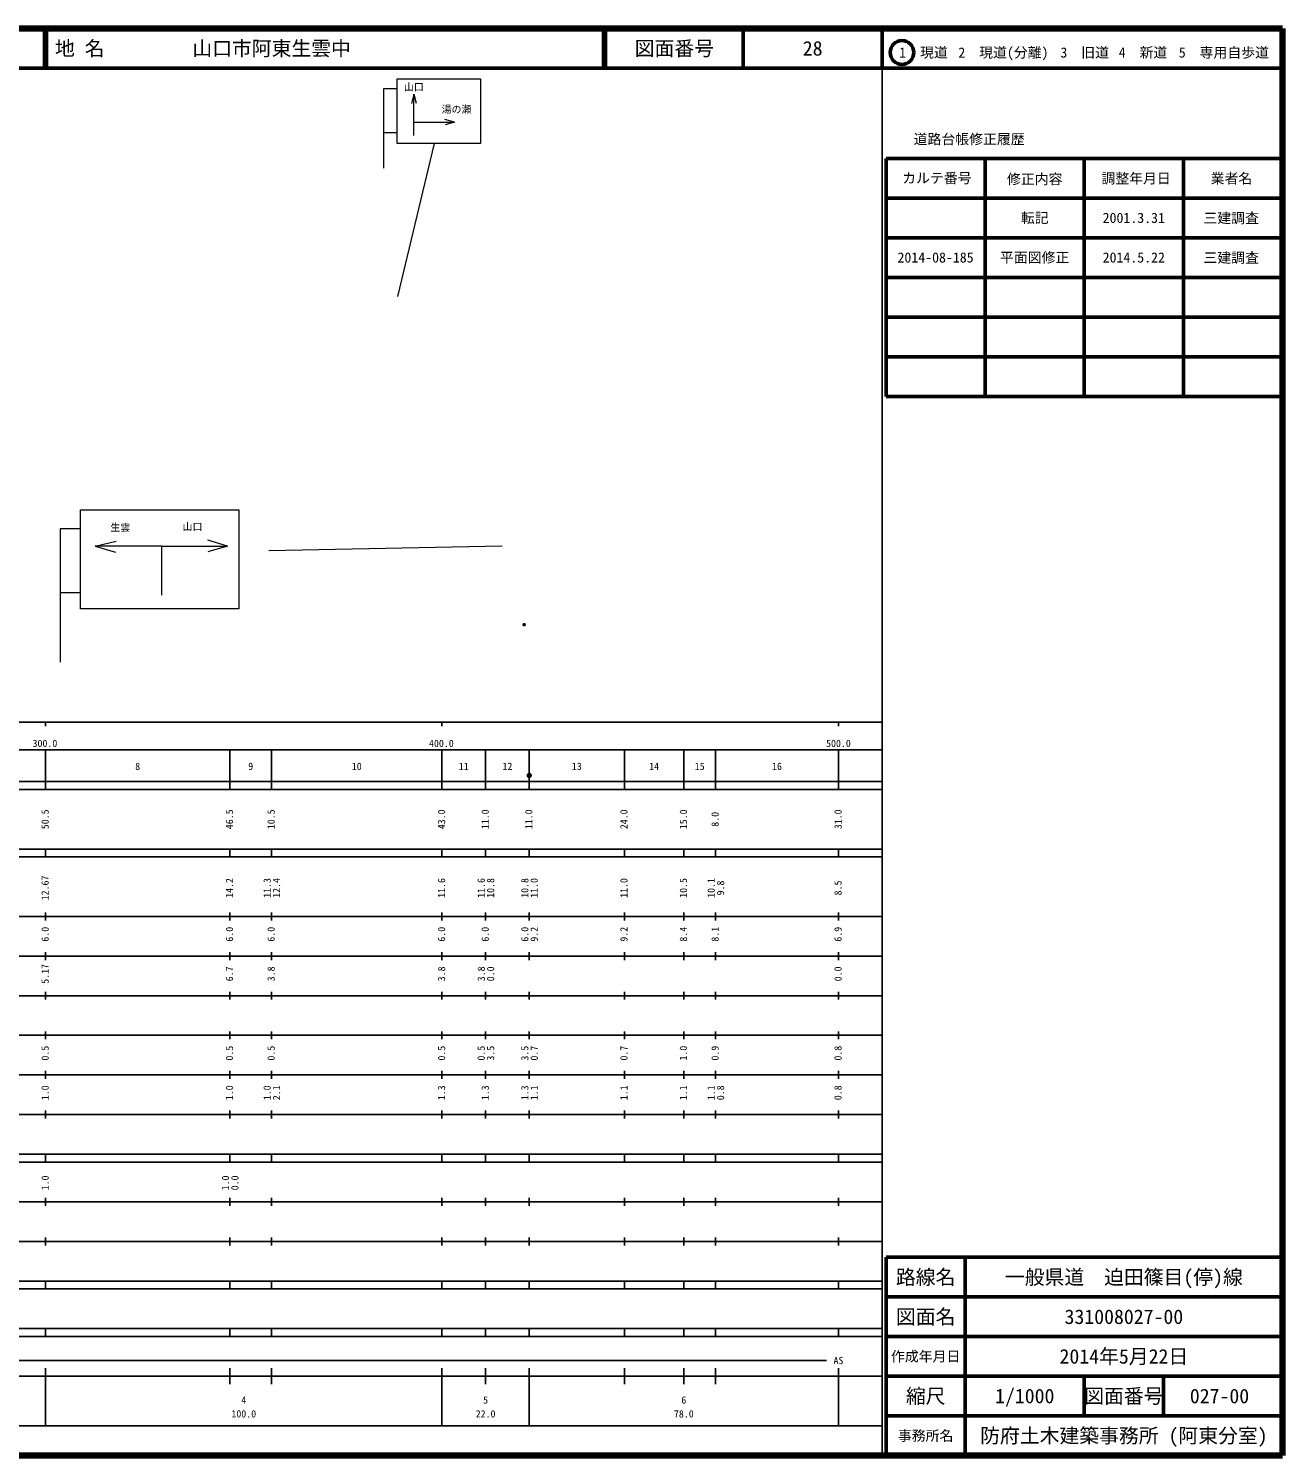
# Model space of a CAD drawing. Units: millimetres on the paper, with parts at other scales. Extents: x 40 to 680, y 20 to 380.
# Drawn here: x 363.7 to 680, y 20 to 380 of the extents above; entities that cross this region are included whole.
import ezdxf
from ezdxf.enums import TextEntityAlignment as Align

# ---------------------------------------------------------------- set-up
doc = ezdxf.new("R2010")
doc.units = ezdxf.units.MM
doc.header["$PDMODE"] = 32
doc.header["$PDSIZE"] = 0.5
doc.layers.add('M-OTRS', color=6, linetype='Continuous')
doc.layers.add('M-TTL-TXT', color=7, linetype='Continuous')
for name, color, linetype, lineweight in [('M-STR-STRC', 7, 'Continuous', 13), ('M-TTL', 2, 'Continuous', 140), ('M-TTL-BAND', 7, 'Continuous', 25), ('M-TTL-FRAM', 2, 'Continuous', 50), ('M-TTL-LINE', 7, 'Continuous', 50)]:
    doc.layers.add(name, color=color, linetype=linetype, lineweight=lineweight)
doc.styles.add('ＭＳ ゴシック', font='')
doc.styles.add('ＭＳ 明朝', font='')
doc.styles.get('ＭＳ ゴシック').set_extended_font_data('MS Gothic')
doc.styles.get('ＭＳ 明朝').set_extended_font_data('MS Mincho')

msp = doc.modelspace()

# ---------------------------------------------------------------- hatches: boundary and pattern name
at = {"layer": 'M-TTL-BAND'}
msp.add_hatch(color=256, dxfattribs=at).paths.add_polyline_path([(490.511, 191.551, 1), (489.511, 191.551, 1)])

# ---------------------------------------------------------------- linework, layer by layer
at = {"layer": 'M-OTRS'}
msp.add_point((488.76, 229.604), dxfattribs=at)
at = {"layer": 'M-STR-STRC'}
for p, q in [((456.734, 367.283), (477.694, 367.283)), ((456.734, 350.994), (456.734, 367.283)), ((477.694, 367.283), (477.694, 350.994)), ((456.734, 364.754), (453.261, 364.754)), ((453.261, 364.754), (453.261, 344.793)), ((460.886, 363.437), (460.287, 361.081)), ((460.886, 353.017), (460.886, 363.437)), ((460.886, 363.437), (461.458, 361.135)), ((471.187, 356.37), (468.751, 357.089)), ((456.734, 353.656), (453.261, 353.656)), ((460.886, 356.37), (471.187, 356.37)), ((471.187, 356.37), (468.804, 355.705)), ((477.694, 350.994), (456.734, 350.994)), ((456.821, 312.414), (466.083, 350.994)), ((376.837, 258.584), (416.72, 258.584)), ((376.837, 233.612), (376.837, 258.584)), ((416.72, 258.584), (416.72, 233.612)), ((376.837, 253.779), (371.671, 253.779)), ((371.671, 253.779), (371.671, 220.183)), ((380.5, 249.412), (385.799, 250.64)), ((397.208, 249.412), (380.5, 249.412)), ((380.5, 249.412), (385.68, 247.885)), ((397.208, 249.412), (397.208, 237.016)), ((397.208, 249.412), (413.916, 249.412)), ((413.916, 249.412), (408.915, 250.879)), ((413.916, 249.412), (408.915, 248.005)), ((483.144, 249.412), (424.36, 248.27)), ((376.837, 237.669), (371.671, 237.669)), ((416.72, 233.612), (376.837, 233.612))]:
    msp.add_line(p, q, dxfattribs=at)
at = {"layer": 'M-TTL'}
for p, q in [((680, 380), (40, 380)), ((680, 20), (680, 380)), ((40, 20), (680, 20))]:
    msp.add_line(p, q, dxfattribs=at)
at = {"layer": 'M-TTL-BAND'}
for p, q in [((579, 20), (579, 370)), ((40, 205), (579, 205)), ((368, 205), (368, 204)), ((468, 205), (468, 204)), ((568, 205), (568, 204)), ((68, 198), (579, 198)), ((368, 188), (368, 198)), ((414.5, 188), (414.5, 198)), ((425, 188), (425, 198)), ((468, 188), (468, 198)), ((479, 188), (479, 198)), ((490, 188), (490, 198)), ((514, 188), (514, 198)), ((529, 188), (529, 198)), ((537, 188), (537, 198)), ((568, 188), (568, 198)), ((40, 190), (579, 190)), ((40, 188), (579, 188)), ((40, 173), (579, 173)), ((368, 171), (368, 173)), ((414.5, 171), (414.5, 173)), ((425, 171), (425, 173)), ((468, 171), (468, 173)), ((479, 171), (479, 173)), ((490, 171), (490, 173)), ((514, 171), (514, 173)), ((529, 171), (529, 173)), ((537, 171), (537, 173)), ((568, 171), (568, 173)), ((40, 171), (579, 171)), ((40, 156), (579, 156)), ((368, 155), (368, 157)), ((414.5, 155), (414.5, 157)), ((425, 155), (425, 157)), ((468, 155), (468, 157)), ((479, 155), (479, 157)), ((490, 155), (490, 157)), ((514, 155), (514, 157)), ((529, 155), (529, 157)), ((537, 155), (537, 157)), ((568, 155), (568, 157)), ((46, 146), (579, 146)), ((368, 145), (368, 147)), ((414.5, 145), (414.5, 147)), ((425, 145), (425, 147)), ((468, 145), (468, 147)), ((479, 145), (479, 147)), ((490, 145), (490, 147)), ((514, 145), (514, 147)), ((529, 145), (529, 147)), ((537, 145), (537, 147)), ((568, 145), (568, 147)), ((368, 135), (368, 137)), ((414.5, 135), (414.5, 137)), ((425, 135), (425, 137)), ((468, 135), (468, 137)), ((479, 135), (479, 137)), ((490, 135), (490, 137)), ((514, 135), (514, 137)), ((529, 135), (529, 137)), ((537, 135), (537, 137)), ((568, 135), (568, 137)), ((52, 136), (579, 136)), ((46, 126), (579, 126)), ((368, 125), (368, 127)), ((414.5, 125), (414.5, 127)), ((425, 125), (425, 127)), ((468, 125), (468, 127)), ((479, 125), (479, 127)), ((490, 125), (490, 127)), ((514, 125), (514, 127)), ((529, 125), (529, 127)), ((537, 125), (537, 127)), ((568, 125), (568, 127)), ((52, 116), (579, 116)), ((368, 115), (368, 117)), ((414.5, 115), (414.5, 117)), ((425, 115), (425, 117)), ((468, 115), (468, 117)), ((479, 115), (479, 117)), ((490, 115), (490, 117)), ((514, 115), (514, 117)), ((529, 115), (529, 117)), ((537, 115), (537, 117)), ((568, 115), (568, 117)), ((46, 106), (579, 106)), ((368, 105), (368, 107)), ((414.5, 105), (414.5, 107)), ((425, 105), (425, 107)), ((468, 105), (468, 107)), ((479, 105), (479, 107)), ((490, 105), (490, 107)), ((514, 105), (514, 107)), ((529, 105), (529, 107)), ((537, 105), (537, 107)), ((568, 105), (568, 107)), ((40, 96), (579, 96)), ((40, 94), (579, 94)), ((368, 94), (368, 96)), ((414.5, 94), (414.5, 96)), ((425, 94), (425, 96)), ((468, 94), (468, 96)), ((479, 94), (479, 96)), ((490, 94), (490, 96)), ((514, 94), (514, 96)), ((529, 94), (529, 96)), ((537, 94), (537, 96)), ((568, 94), (568, 96)), ((49, 84), (579, 84)), ((368, 83), (368, 85)), ((414.5, 83), (414.5, 85)), ((425, 83), (425, 85)), ((468, 83), (468, 85)), ((479, 83), (479, 85)), ((490, 83), (490, 85)), ((514, 83), (514, 85)), ((529, 83), (529, 85)), ((537, 83), (537, 85)), ((568, 83), (568, 85)), ((40, 74), (579, 74)), ((368, 73), (368, 75)), ((414.5, 73), (414.5, 75)), ((425, 73), (425, 75)), ((468, 73), (468, 75)), ((479, 73), (479, 75)), ((490, 73), (490, 75)), ((514, 73), (514, 75)), ((529, 73), (529, 75)), ((537, 73), (537, 75)), ((568, 73), (568, 75)), ((40, 64), (579, 64)), ((40, 62), (579, 62)), ((368, 62), (368, 64)), ((414.5, 62), (414.5, 64)), ((425, 62), (425, 64)), ((468, 62), (468, 64)), ((479, 62), (479, 64)), ((490, 62), (490, 64)), ((514, 62), (514, 64)), ((529, 62), (529, 64)), ((537, 62), (537, 64)), ((568, 62), (568, 64)), ((40, 52), (579, 52)), ((368, 50), (368, 52)), ((414.5, 50), (414.5, 52)), ((425, 50), (425, 52)), ((468, 50), (468, 52)), ((479, 50), (479, 52)), ((490, 50), (490, 52)), ((514, 50), (514, 52)), ((529, 50), (529, 52)), ((537, 50), (537, 52)), ((568, 50), (568, 52)), ((40, 50), (579, 50)), ((71, 44), (565, 44)), ((40, 40), (579, 40)), ((368, 27.5), (368, 42)), ((414.5, 38), (414.5, 42)), ((425, 38), (425, 42)), ((468, 27.5), (468, 42)), ((479, 38), (479, 42)), ((490, 27.5), (490, 42)), ((514, 38), (514, 42)), ((529, 38), (529, 42)), ((537, 38), (537, 42)), ((568, 27.5), (568, 42)), ((68, 27.5), (579, 27.5))]:
    msp.add_line(p, q, dxfattribs=at)
msp.add_circle((490.011, 191.551), 0.5, dxfattribs=at)
at = {"layer": 'M-TTL-FRAM'}
for p, q in [((580, 347.197), (580, 287.197)), ((580, 347.197), (680, 347.197)), ((580, 287.197), (680, 287.197)), ((680, 70), (580, 70)), ((580, 70), (580, 20))]:
    msp.add_line(p, q, dxfattribs=at)
at = {"layer": 'M-TTL-LINE'}
for p, q in [((367.75, 380), (367.75, 370)), ((368.25, 380), (368.25, 370)), ((508.747, 380), (508.747, 370)), ((509.247, 380), (509.247, 370)), ((543.997, 380), (543.997, 370)), ((579, 380), (579, 370)), ((40, 370), (680, 370)), ((605, 347.197), (605, 287.197)), ((630, 347.197), (630, 287.197)), ((655, 347.197), (655, 287.197)), ((580, 337.197), (680, 337.197)), ((580, 327.197), (680, 327.197)), ((580, 317.197), (680, 317.197)), ((580, 307.197), (680, 307.197)), ((580, 297.197), (680, 297.197)), ((600, 70), (600, 20)), ((680, 60), (580, 60)), ((680, 50), (580, 50)), ((680, 40), (580, 40)), ((630, 40), (630, 30)), ((650, 40), (650, 30)), ((680, 30), (580, 30))]:
    msp.add_line(p, q, dxfattribs=at)
msp.add_circle((584.031, 373.958), 3, dxfattribs=at)

# ---------------------------------------------------------------- texts
at = {"layer": 'M-STR-STRC', "style": 'ＭＳ 明朝'}
for s, p in [('山口', (458.398, 363.783)), ('湯の瀬', (467.913, 358.14)), ('生雲', (384.362, 252.676)), ('山口', (402.567, 252.835))]:
    msp.add_text(s, height=1.833, dxfattribs=at).set_placement(p, align=Align.BOTTOM_LEFT)
at = {"layer": 'M-TTL-BAND', "style": 'ＭＳ ゴシック'}
for s, p in [('300.0', (367.844, 198.195)), ('400.0', (467.844, 198.195)), ('500.0', (568, 198.195)), ('8', (391.25, 192.405)), ('9', (419.75, 192.405)), ('10', (446.5, 192.405)), ('11', (473.5, 192.405)), ('12', (484.5, 192.405)), ('13', (502, 192.405)), ('14', (521.5, 192.405)), ('15', (533, 192.405)), ('16', (552.5, 192.405)), ('AS', (568, 42.5)), ('4', (418, 32.523)), ('5', (479, 32.523)), ('6', (529, 32.523)), ('100.0', (418, 29.033)), ('22.0', (479, 29.033)), ('78.0', (529, 29.033))]:
    msp.add_text(s, height=1.833, dxfattribs=at).set_placement(p, align=Align.BOTTOM_CENTER)
for s, p in [('50.5', (369.348, 180.5)), ('46.5', (415.848, 180.5)), ('10.5', (426.348, 180.5)), ('43.0', (469.348, 180.5)), ('11.0', (480.348, 180.5)), ('11.0', (491.348, 180.5)), ('24.0', (515.348, 180.5)), ('15.0', (530.348, 180.5)), ('8.0', (538.348, 180.5)), ('31.0', (569.348, 180.5)), ('12.67', (369.348, 163.174)), ('14.2', (415.848, 163.174)), ('11.3', (425.348, 163.174)), ('12.4', (427.718, 163.174)), ('11.6', (469.348, 163.174)), ('11.6', (479.348, 163.174)), ('10.8', (481.718, 163.174)), ('10.8', (490.348, 163.174)), ('11.0', (492.718, 163.174)), ('11.0', (515.348, 163.174)), ('10.5', (530.348, 163.174)), ('10.1', (537.348, 163.174)), ('9.8', (539.718, 163.174)), ('8.5', (569.348, 163.174)), ('6.0', (369.348, 151.5)), ('6.0', (415.848, 151.5)), ('6.0', (426.348, 151.5)), ('6.0', (469.348, 151.5)), ('6.0', (480.348, 151.5)), ('6.0', (490.348, 151.5)), ('9.2', (492.718, 151.5)), ('9.2', (515.348, 151.5)), ('8.4', (530.348, 151.5)), ('8.1', (538.348, 151.5)), ('6.9', (569.348, 151.5)), ('5.17', (369.348, 141.5)), ('6.7', (415.848, 141.5)), ('3.8', (426.348, 141.5)), ('3.8', (469.348, 141.5)), ('3.8', (479.348, 141.5)), ('0.0', (481.718, 141.5)), ('0.0', (569.348, 141.5)), ('0.5', (369.348, 121.5)), ('0.5', (415.848, 121.5)), ('0.5', (426.348, 121.5)), ('0.5', (469.348, 121.5)), ('0.5', (479.348, 121.5)), ('3.5', (481.718, 121.5)), ('3.5', (490.348, 121.5)), ('0.7', (492.718, 121.5)), ('0.7', (515.348, 121.5)), ('1.0', (530.348, 121.5)), ('0.9', (538.348, 121.5)), ('0.8', (569.348, 121.5)), ('1.0', (369.348, 111.5)), ('1.0', (415.848, 111.5)), ('1.0', (425.348, 111.5)), ('2.1', (427.718, 111.5)), ('1.3', (469.348, 111.5)), ('1.3', (480.348, 111.5)), ('1.3', (490.348, 111.5)), ('1.1', (492.718, 111.5)), ('1.1', (515.348, 111.5)), ('1.1', (530.348, 111.5)), ('1.1', (537.348, 111.5)), ('0.8', (539.718, 111.5)), ('0.8', (569.348, 111.5)), ('1.0', (369.348, 88.764)), ('1.0', (414.848, 88.764)), ('0.0', (417.218, 88.764))]:
    msp.add_text(s, height=1.833, rotation=90, dxfattribs=at).set_placement(p, align=Align.BOTTOM_CENTER)
at = {"layer": 'M-TTL-TXT', "style": 'ＭＳ ゴシック'}
for s, p in [('地 名', (370.38, 375)), ('山口市阿東生雲中', (405.024, 375))]:
    msp.add_text(s, height=3.666, dxfattribs=at).set_placement(p, align=Align.MIDDLE_LEFT)
for s, height, p in [('図面番号', 3.666, (526.622, 375)), ('28', 3.666, (561.497, 375)), ('1\u3000現道', 2.566, (589.448, 373.958)), ('2\u3000現道(分離)', 2.566, (609.619, 373.958)), ('3\u3000旧道', 2.566, (630.121, 373.958)), ('4\u3000新道', 2.566, (644.824, 373.958)), ('5\u3000専用自歩道', 2.566, (665.228, 373.958)), ('道路台帳修正履歴', 2.566, (600.968, 352.113)), ('カルテ番号', 2.566, (592.839, 342.277)), ('修正内容', 2.566, (617.509, 342.023)), ('調整年月日', 2.566, (643.089, 342.197)), ('業者名', 2.566, (667.134, 342.197)), ('転記', 2.566, (617.5, 332.245)), ('2001.3.31', 2.566, (642.5, 332.245)), ('三建調査', 2.566, (667.077, 332.189)), ('2014-08-185', 2.566, (592.5, 322.245)), ('平面図修正', 2.566, (617.5, 322.245)), ('2014.5.22', 2.566, (642.5, 322.245)), ('三建調査', 2.566, (667.077, 322.189)), ('路線名', 3.666, (590, 65)), ('路線名', 3.666, (590, 65)), ('一般県道\u3000迫田篠目(停)線', 3.666, (640, 65)), ('図面名', 3.666, (590, 55)), ('図面名', 3.666, (590, 55)), ('331008027-00', 3.666, (640, 55)), ('2014年5月22日', 3.666, (640, 45)), ('作成年月日', 2.566, (590, 45)), ('作成年月日', 2.566, (590, 45)), ('縮尺', 3.666, (590, 35)), ('縮尺', 3.666, (590, 35)), ('1/1000', 3.666, (615, 35)), ('図面番号', 3.666, (640, 35)), ('図面番号', 3.666, (640, 35)), ('027-00', 3.666, (664.125, 35)), ('事務所名', 2.566, (590, 25)), ('事務所名', 2.566, (590, 25)), ('防府土木建築事務所 (阿東分室)', 3.666, (640, 25))]:
    msp.add_text(s, height=height, dxfattribs=at).set_placement(p, align=Align.MIDDLE_CENTER)

doc.saveas('drawing.dxf')
